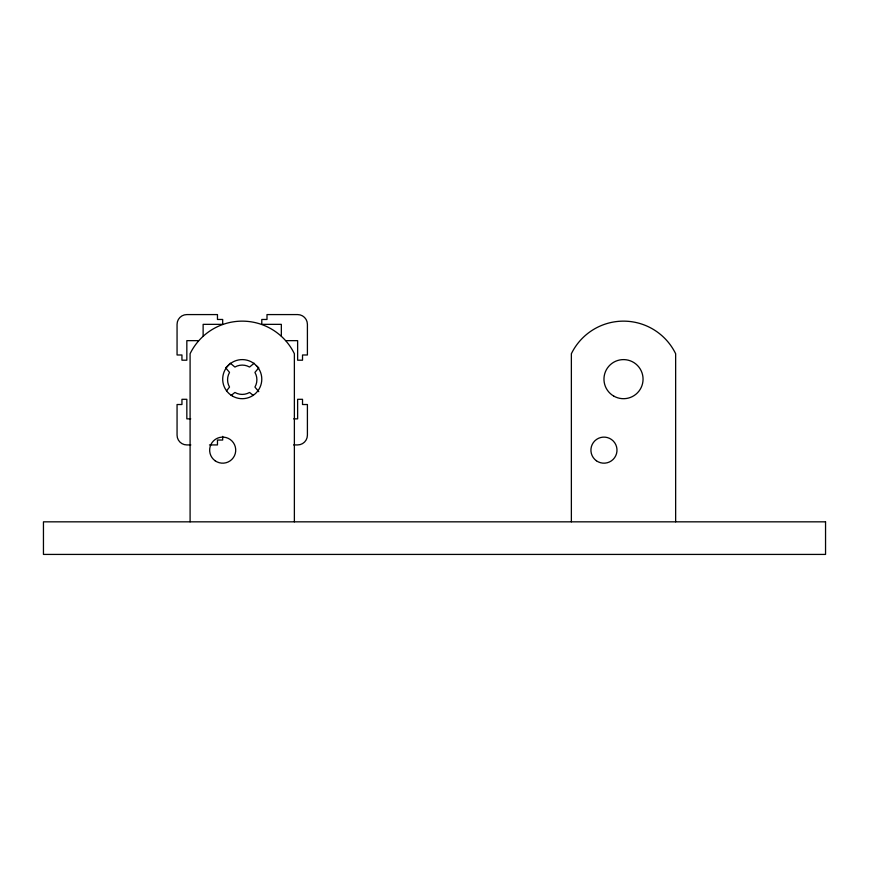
<?xml version="1.0" encoding="UTF-8"?>
<svg xmlns="http://www.w3.org/2000/svg" width="869" height="869" viewBox="0 0 869 869"><rect width="100%" height="100%" fill="white"/><g stroke="black" fill="none" stroke-linecap="round" stroke-linejoin="round"><path stroke-width="1.3" d="M226.537 390.844L229.535 387.085A14.664 14.664 0 0 1 229.535 372.421L225.701 367.837L230.318 363.22L234.902 367.055A14.664 14.664 0 0 1 249.566 367.055L254.15 363.22M256.29 365.697L258.766 367.837L254.932 372.421A14.664 14.664 0 0 1 254.932 387.085L258.766 391.669M231.143 395.449L234.902 392.451A14.664 14.664 0 0 0 249.566 392.451L253.324 395.449M198.523 340.648L186.835 340.648L186.835 360.2L181.947 360.2L181.947 354.986L177.059 354.986L177.059 324.354A9.776 9.776 0 0 1 186.835 314.578L217.467 314.578L217.467 319.466L222.681 319.466L222.681 324.354L203.129 324.354L203.129 336.042M285.944 340.648L297.632 340.648L297.632 360.2L302.521 360.2L302.521 354.986L307.409 354.986L307.409 324.354A9.776 9.776 0 0 0 297.632 314.578L267 314.578L267 319.466L261.786 319.466L261.786 324.354L281.339 324.354L281.339 336.042M190.735 418.858L186.835 418.858L186.835 399.305L181.947 399.305L181.947 404.519L177.059 404.519L177.059 435.152A9.776 9.776 0 0 0 186.835 444.928L190.832 444.928M293.733 418.858L297.632 418.858L297.632 399.305L302.521 399.305L302.521 404.519L307.409 404.519L307.409 435.152A9.776 9.776 0 0 1 297.632 444.928L293.635 444.928M209.472 444.928L217.467 444.928L217.467 440.04L222.681 440.04L222.681 436.379M675.647 521.834L675.647 353.726A58.006 58.006 0 0 0 571.367 353.726L571.367 521.834M294.374 521.834L294.374 353.726A58.006 58.006 0 0 0 190.094 353.726L190.094 521.834M825.55 521.834L43.45 521.834L43.45 554.422L825.55 554.422L825.55 521.834M613.731 396.079A19.552 19.552 0 0 0 643.06 379.145A19.552 19.552 0 0 0 613.731 362.221A19.552 19.552 0 0 0 613.731 396.079M596.395 460.766A13.035 13.035 0 0 0 616.936 451.38A13.035 13.035 0 0 0 598.535 438.291A13.035 13.035 0 0 0 596.395 460.766M232.457 396.079A19.552 19.552 0 0 0 261.786 379.145A19.552 19.552 0 0 0 232.457 362.221A19.552 19.552 0 0 0 232.457 396.079M215.121 460.766A13.035 13.035 0 0 0 235.662 451.38A13.035 13.035 0 0 0 217.261 438.291A13.035 13.035 0 0 0 215.121 460.766"/></g></svg>
